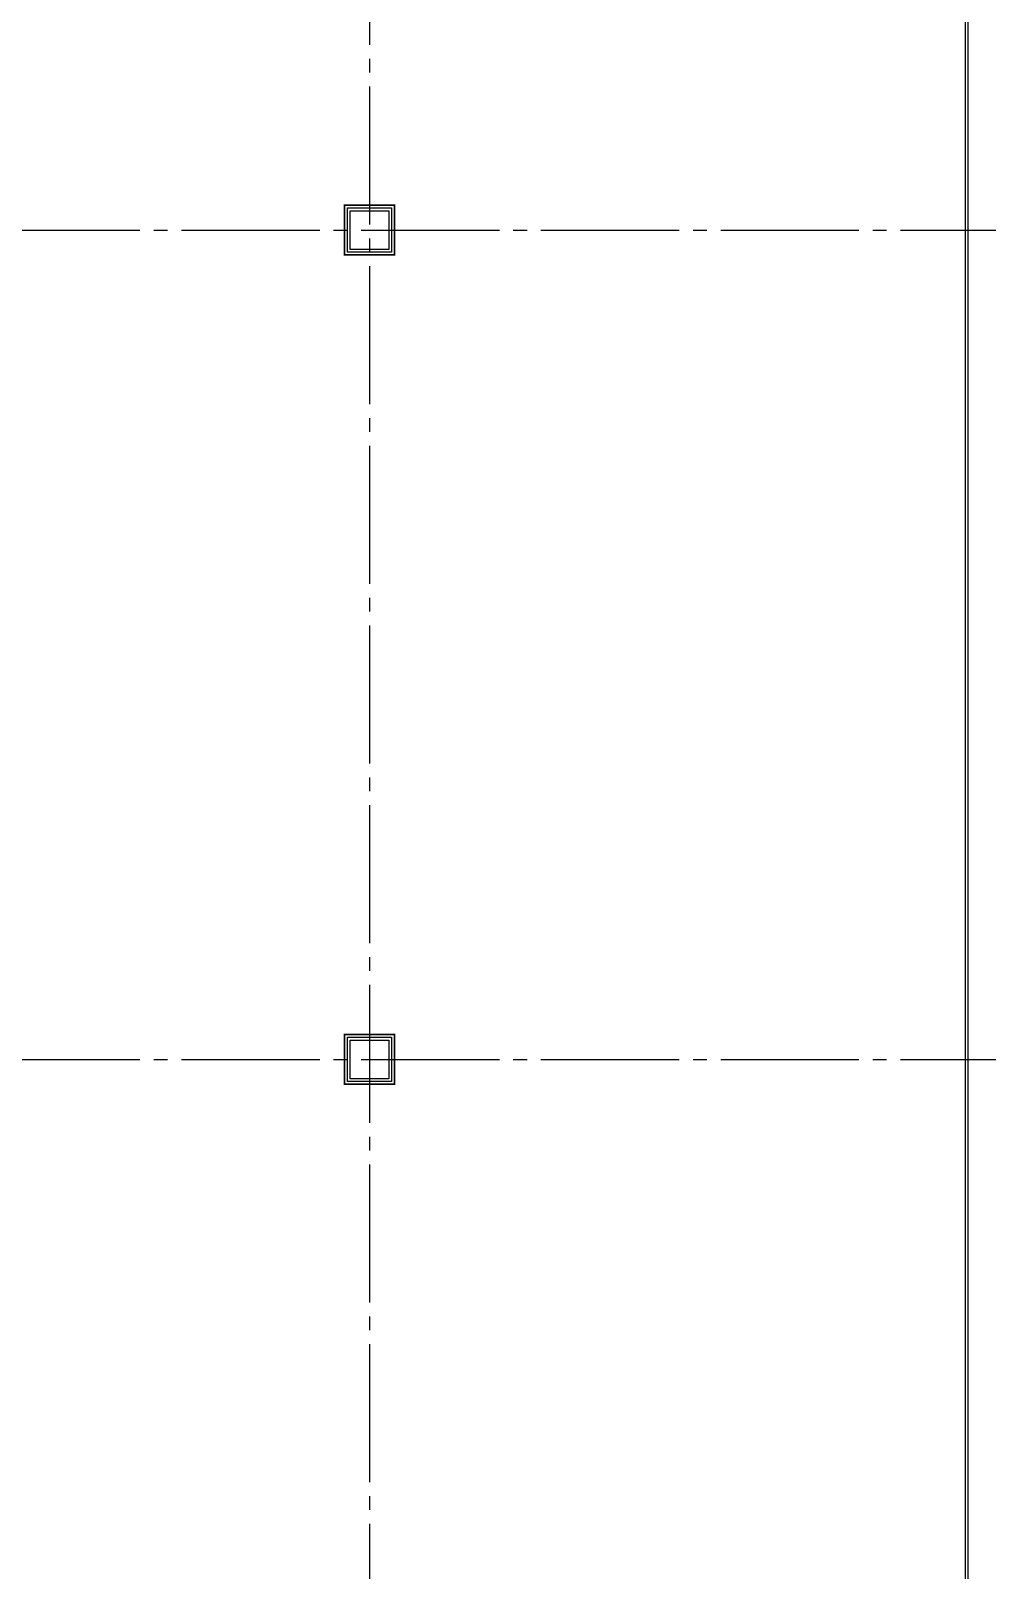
# Model space of a CAD drawing. Extents: x -18489 to 195597, y -1599 to 112111.
# Drawn here: x 13308 to 15037, y 2076 to 4861 of the extents above; entities that cross this region are included whole.
import ezdxf
from ezdxf.enums import TextEntityAlignment as Align

# ---------------------------------------------------------------- set-up
doc = ezdxf.new("R2010")
doc.units = 0
doc.header["$LTSCALE"] = 100
doc.linetypes.add('X-S-FAB-L10$0$COL-CEN-LIN', pattern=[3.25, 2.5, -0.25, 0.25, -0.25])
for name, color, linetype in [('188K-SM-03-F10-ARCH-PA-Y2257103$0$K-AREA', 53, 'Continuous'), ('188K-SM-03-F10-ARCH-PA-Y2257103$0$K-AREA-細區', 53, 'Continuous'), ('188K-SM-03-F10-ARCH-PA-Y2257103$0$K-P1S-4.2-單抗', 53, 'Continuous'), ('188K-SM-03-F10-ARCH-PA-Y2257103$0$K-P2D-4.2-雙抗', 53, 'Continuous'), ('X-S-FAB-L10$0$0-DIM-TXT', 8, 'Continuous'), ('X-S-FAB-L10$0$BLOCK', 8, 'Continuous'), ('X-S-FAB-L10$0$CCL', 8, 'X-S-FAB-L10$0$COL-CEN-LIN'), ('X-S-FAB-L10$0$COL-S', 8, 'Continuous')]:
    doc.layers.add(name, color=color, linetype=linetype)
doc.styles.add('X-S-FAB-L10$0$CHINA', font='simplex.shx', dxfattribs={"width": 0.75, "bigfont": 'chineset.shx'})
doc.styles.add('X-S-FAB-L10$0$Standard', font='', dxfattribs={"width": 0.8})
doc.styles.add('X-S-FAB-L10$0$TG_NOTE_TEXT', font='simplex.shx', dxfattribs={"width": 0.75, "bigfont": 'chineset.shx'})
doc.styles.get('X-S-FAB-L10$0$Standard').set_extended_font_data('Microsoft JhengHei')

# ---------------------------------------------------------------- blocks, each defined once
blk = doc.blocks.new('X-S-FAB-L10$0$FAB2-L05')
at = {"layer": 'X-S-FAB-L10$0$CCL'}
for p, q in [((-12240, 11005), (-12240, 0)), ((-26880, 5220), (1210, 5220)), ((-26880, 3720), (1210, 3720))]:
    blk.add_line(p, q, dxfattribs=at)
at = {"layer": 'X-S-FAB-L10$0$COL-S'}
for points in [[(-12275, 5255), (-12205, 5255), (-12205, 5185), (-12275, 5185)], [(-12275, 3755), (-12205, 3755), (-12205, 3685), (-12275, 3685)]]:
    blk.add_lwpolyline(points, close=True, dxfattribs=at)
blk = doc.blocks.new('X-S-FAB-L10')
at = {"layer": 'X-S-FAB-L10$0$COL-S'}
for p, q in [((13885, 4535), (13955, 4535)), ((13885, 4465), (13885, 4535)), ((13955, 4535), (13955, 4465)), ((13955, 4465), (13885, 4465)), ((13885, 3035), (13955, 3035)), ((13885, 2965), (13885, 3035)), ((13955, 3035), (13955, 2965)), ((13955, 2965), (13885, 2965))]:
    blk.add_line(p, q, dxfattribs=at)
at = {"layer": 'X-S-FAB-L10$0$BLOCK'}
blk.add_blockref('X-S-FAB-L10$0$FAB2-L05', (26160, -720), dxfattribs=at)
at = {"style": 'X-S-FAB-L10$0$TG_NOTE_TEXT', "width": 0.5, "flags": 1}
for p in [(7463.301, 9020), (18268.251, 8649), (11197.77, 4800.167), (16485.801, 4800.167), (25420.27, 2635), (13360, 320.001, 0), (7463.301, -33.333)]:
    blk.add_attdef('WH', text='', height=20, dxfattribs=at).set_placement(p, align=Align.BOTTOM_LEFT)
at = {"width": 0.5}
for style, p in [('X-S-FAB-L10$0$TG_NOTE_TEXT', (7585, 9020)), ('X-S-FAB-L10$0$TG_NOTE_TEXT', (18389.95, 8649)), ('X-S-FAB-L10$0$TG_NOTE_TEXT', (11117.5, 4813.5)), ('X-S-FAB-L10$0$TG_NOTE_TEXT', (16607.5, 4813.5)), ('X-S-FAB-L10$0$TG_NOTE_TEXT', (25350, 2635)), ('X-S-FAB-L10$0$Standard', (13129.375, 325.001, 0)), ('X-S-FAB-L10$0$TG_NOTE_TEXT', (7585, -20))]:
    blk.add_attdef('DESC', text='', height=10, dxfattribs=dict(at, style=style)).set_placement(p, align=Align.BOTTOM_LEFT)
for tag, style, p in [('TYPE', 'X-S-FAB-L10$0$TG_NOTE_TEXT', (7619.286, 9020)), ('NO', 'X-S-FAB-L10$0$TG_NOTE_TEXT', (7650.095, 9020)), ('TYPE', 'X-S-FAB-L10$0$TG_NOTE_TEXT', (18424.236, 8649)), ('NO', 'X-S-FAB-L10$0$TG_NOTE_TEXT', (18455.045, 8649)), ('NO', 'X-S-FAB-L10$0$TG_NOTE_TEXT', (11088.595, 4813.5)), ('TYPE', 'X-S-FAB-L10$0$TG_NOTE_TEXT', (11151.786, 4813.5)), ('TYPE', 'X-S-FAB-L10$0$TG_NOTE_TEXT', (16641.786, 4813.5)), ('NO', 'X-S-FAB-L10$0$TG_NOTE_TEXT', (16672.595, 4813.5)), ('NO', 'X-S-FAB-L10$0$TG_NOTE_TEXT', (25313, 2635)), ('TYPE', 'X-S-FAB-L10$0$TG_NOTE_TEXT', (25350, 2635)), ('NO', 'X-S-FAB-L10$0$Standard', (13100, 320.001, 0)), ('TYPE', 'X-S-FAB-L10$0$Standard', (13129.375, 320.001, 0)), ('TYPE', 'X-S-FAB-L10$0$TG_NOTE_TEXT', (7619.286, -20)), ('NO', 'X-S-FAB-L10$0$TG_NOTE_TEXT', (7650.095, -20))]:
    blk.add_attdef(tag, text='', height=10, dxfattribs=dict(at, style=style)).set_placement(p, align=Align.BOTTOM_RIGHT)
at = {"style": 'X-S-FAB-L10$0$TG_NOTE_TEXT', "width": 0.5, "flags": 1}
for rotation, p in [(180, (43, 7480)), (180, (943, 7480)), (90, (24310, 3717.77)), (270, (17080, 1711.699))]:
    blk.add_attdef('WH', text='', height=20, rotation=rotation, dxfattribs=at).set_placement(p, align=Align.BOTTOM_LEFT)
at = {"width": 0.5}
for rotation, style, p in [(180, 'X-S-FAB-L10$0$Standard', (317.625, 7480)), (180, 'X-S-FAB-L10$0$Standard', (1217.625, 7480)), (90, 'X-S-FAB-L10$0$TG_NOTE_TEXT', (24310, 3647.5)), (270, 'X-S-FAB-L10$0$TG_NOTE_TEXT', (17080, 1605))]:
    blk.add_attdef('DESC', text='', height=10, rotation=rotation, dxfattribs=dict(at, style=style)).set_placement(p, align=Align.BOTTOM_LEFT)
for tag, rotation, style, p in [('TYPE', 180, 'X-S-FAB-L10$0$Standard', (317.625, 7480)), ('NO', 180, 'X-S-FAB-L10$0$Standard', (347, 7480)), ('TYPE', 180, 'X-S-FAB-L10$0$Standard', (1217.625, 7480)), ('NO', 180, 'X-S-FAB-L10$0$Standard', (1247, 7480)), ('TYPE', 90, 'X-S-FAB-L10$0$TG_NOTE_TEXT', (24310, 3647.5)), ('NO', 90, 'X-S-FAB-L10$0$TG_NOTE_TEXT', (24310, 3610.5)), ('TYPE', 270, 'X-S-FAB-L10$0$TG_NOTE_TEXT', (17080, 1605)), ('NO', 270, 'X-S-FAB-L10$0$TG_NOTE_TEXT', (17080, 1573))]:
    blk.add_attdef(tag, text='', height=10, rotation=rotation, dxfattribs=dict(at, style=style)).set_placement(p, align=Align.BOTTOM_RIGHT)
at = {"layer": 'X-S-FAB-L10$0$0-DIM-TXT', "style": 'X-S-FAB-L10$0$CHINA', "width": 0.75}
for p in [(667.414, 7855.1, -2689.4), (22627.353, 6728.814), (25644.722, 6728.814), (24778.787, 5569.051), (1118.252, 4980), (417.801, 4594.623), (23874.84, 4355), (22927.43, 4330.122), (23749.869, 3901.367), (417.801, 3765.236), (1118.252, 3730), (417.801, 3115.79), (536.882, 2227.832), (16908.994, 1782.652), (888.445, 880.466), (16977.43, 750), (18878.841, 750), (25641.221, 553.233), (21364.03, 526.894)]:
    blk.add_attdef('HIG', text='', height=80, dxfattribs=at).set_placement(p, align=Align.MIDDLE_LEFT)
blk = doc.blocks.new('188K-SM-03-F10-ARCH-PA-Y2257103')
at = {"layer": '188K-SM-03-F10-ARCH-PA-Y2257103$0$K-AREA', "color": 1, "const_width": 3}
for points in [[(13875, 4545), (13965, 4545), (13965, 4455), (13875, 4455)], [(13875, 3045), (13965, 3045), (13965, 2955), (13875, 2955)]]:
    blk.add_lwpolyline(points, close=True, dxfattribs=at)
at = {"layer": '188K-SM-03-F10-ARCH-PA-Y2257103$0$K-AREA-細區', "const_width": 1}
for points in [[(13875, 4545), (13965, 4545), (13965, 4455), (13875, 4455)], [(13875, 3045), (13965, 3045), (13965, 2955), (13875, 2955)]]:
    blk.add_lwpolyline(points, close=True, dxfattribs=at)
at = {"layer": '188K-SM-03-F10-ARCH-PA-Y2257103$0$K-P1S-4.2-單抗'}
for points in [[(13875, 4545), (13965, 4545), (13965, 4455), (13875, 4455)], [(13880, 4540), (13960, 4540), (13960, 4460), (13880, 4460)], [(13875, 3045), (13965, 3045), (13965, 2955), (13875, 2955)], [(13880, 3040), (13960, 3040), (13960, 2960), (13880, 2960)]]:
    blk.add_lwpolyline(points, close=True, dxfattribs=at)
at = {"layer": '188K-SM-03-F10-ARCH-PA-Y2257103$0$K-P2D-4.2-雙抗'}
for p, q in [((14997.5, 615, 0), (14997.5, 8295)), ((14997.5, 615, 0), (14997.5, 8295)), ((14997.5, 615, 0), (14997.5, 8295)), ((15002.5, 615, 0), (15002.5, 8295)), ((15002.5, 615, 0), (15002.5, 8295)), ((15002.5, 615, 0), (15002.5, 8295))]:
    blk.add_line(p, q, dxfattribs=at)

msp = doc.modelspace()

# ---------------------------------------------------------------- block references
for name in ['X-S-FAB-L10', '188K-SM-03-F10-ARCH-PA-Y2257103']:
    msp.add_blockref(name, (0, 0))

doc.saveas('drawing.dxf')
